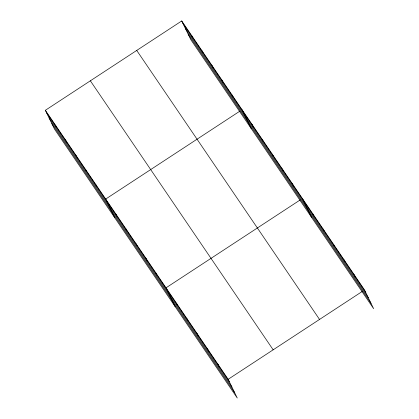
<?xml version="1.0" encoding="UTF-8"?>
<svg xmlns="http://www.w3.org/2000/svg" width="419" height="419" viewBox="0 0 419 419"><rect width="100%" height="100%" fill="white"/><g stroke="black" fill="none" stroke-linecap="round" stroke-linejoin="round"><path stroke-width="0.63" d="M45.357 110.291L228.166 379.295L237.274 398.05L54.465 129.042L45.357 110.291L181.726 20.95L364.535 289.958L373.643 308.709L190.834 39.705L181.726 20.95M239.909 111.124L105.688 199.062L114.79 217.817M300.24 199.9L166.013 287.832L175.121 306.588M228.166 379.295L362.393 291.362M182.836 23.239L365.651 292.247M185.476 28.675L368.285 297.679M188.194 34.269L371.004 303.277M136.725 50.432L319.535 319.44M90.357 80.809L273.167 349.813M46.472 112.58L229.282 381.589M49.107 118.011L231.917 387.02M51.825 123.61L234.635 392.619M354.175 274.712L355.291 277.006M343.816 259.471L344.931 261.76M333.456 244.225L334.572 246.519M323.101 228.984L324.212 231.272M312.742 213.737L313.852 216.031M302.382 198.496L311.485 217.246M292.326 183.7L293.436 185.989M282.27 168.904L283.385 171.193M272.219 154.108L273.329 156.397M262.163 139.312L263.273 141.601M252.107 124.516L253.217 126.81M242.051 109.72L251.159 128.476M232 94.924L233.111 97.218M221.944 80.134L223.055 82.423M211.888 65.338L213.004 67.627M201.832 50.542L202.948 52.831M191.782 35.746L192.892 38.035M217.807 364.053L218.922 366.342M207.452 348.807L208.562 351.101M197.092 333.566L198.203 335.855M186.733 318.32L187.843 320.614M176.373 303.078L177.483 305.367M155.957 273.041L157.073 275.33M145.901 258.245L147.017 260.534M135.85 243.449L136.961 245.738M125.794 228.654L126.905 230.942M115.738 213.858L116.854 216.146M95.632 184.266L96.742 186.555M85.576 169.47L86.686 171.764M75.52 154.674L76.635 156.968M65.469 139.878L66.579 142.172M55.413 125.087L56.523 127.376"/></g></svg>
